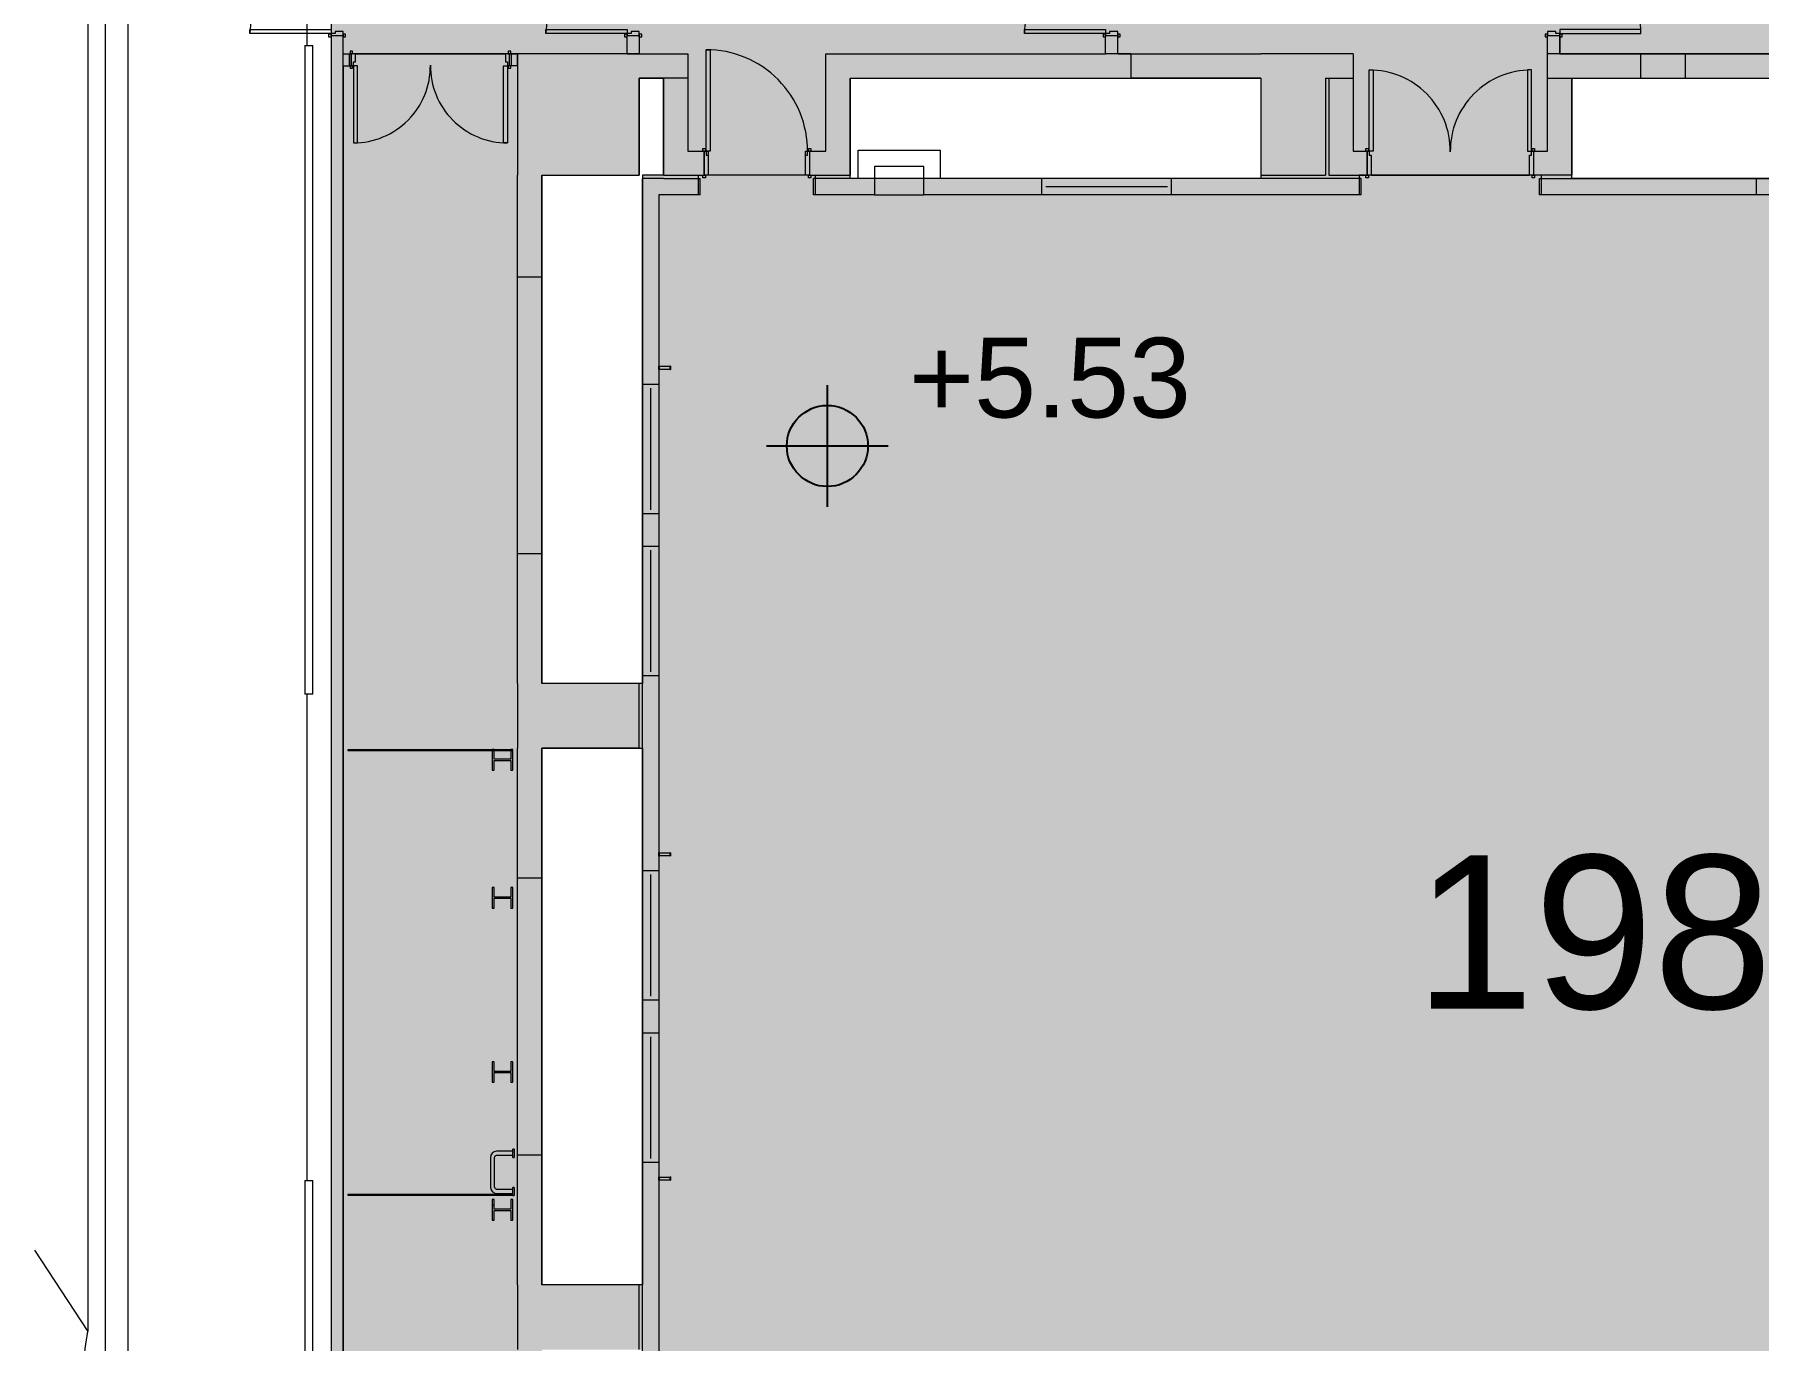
# Model space of a CAD drawing. Header units: millimetres. Extents: x -57519 to 497916, y -349472 to 446842.
# Drawn here: x 363393 to 384650, y 15735 to 31845 of the extents above; entities that cross this region are included whole.
import ezdxf

# ---------------------------------------------------------------- set-up
doc = ezdxf.new("R2010")
doc.units = ezdxf.units.MM
for name, color, linetype, lineweight in [('A-ANNO-NOTE', 131, 'Continuous', 25), ('A-DETL-GENF', 92, 'Continuous', 5), ('A-DETL-THIN', 151, 'Continuous', 9), ('A-DOOR', 31, 'Continuous', 5), ('A-DOOR-FRAM', 31, 'Continuous', 5), ('A-FLOR', 192, 'Continuous', 5), ('A-GLAZ', 151, 'Continuous', 5), ('A-WALL', 113, 'Continuous', 20), ('A-WALL-PATT', 111, 'Continuous', 20), ('G-ANNO-TEXT', 231, 'Continuous', 5), ('I-FURN', 30, 'Continuous', 5), ('Q-CASE', 31, 'Continuous', 5), ('Q-SPCQ', 91, 'Continuous', 5), ('S-BEAM', 12, 'Continuous', 20), ('S-COLS', 52, 'Continuous', 20), ('S-STRS', 31, 'Continuous', 5)]:
    doc.layers.add(name, color=color, linetype=linetype, lineweight=lineweight)
doc.styles.add('Arial_2', font='arial.ttf', dxfattribs={"height": 983.532934})
doc.styles.add('Swis721 BT_10', font='swiss.ttf', dxfattribs={"height": 1892.141757})

# ---------------------------------------------------------------- blocks, each defined once
blk = doc.blocks.new('DLN-Double Door__X03_ - _M20_2000 x 2450 _WH_-16954918-G_F SINGLE OCCUPANCY DIAGRAM')
at = {"layer": 'A-DOOR', "color": 191}
for p, q in [((-950, -75), (-1000, -75)), ((-1000, -75), (-1000, -1075)), ((-950, -1075), (-950, -75)), ((950, -75), (1000, -75)), ((950, -1075), (950, -75)), ((1000, -75), (1000, -1075)), ((-1000, -1075), (-950, -1075)), ((1000, -1075), (950, -1075))]:
    blk.add_line(p, q, dxfattribs=at)
for centre, start, end in [((-1000, -75), 345.4167, 0.5), ((1000, -75), 179.5, 254.9167), ((-1000, -75), 330.3333, 345.4167), ((-1000, -75), 315.25, 330.3333), ((-1000, -75), 300.1667, 315.25), ((-1000, -75), 270, 285.0833), ((-1000, -75), 285.0833, 300.1667), ((1000, -75), 254.9167, 270)]:
    blk.add_arc(centre, 1000, start, end, dxfattribs=at)
at = {"layer": 'A-DOOR-FRAM', "color": 191}
for p, q in [((-1010, 105), (-1040, 105)), ((-1040, 105), (-1040, 75)), ((-1040, 75), (-1025, 75)), ((-1025, 75), (-1010, 75)), ((-975, 75), (-1025, 75)), ((-1025, 75), (-1025, -75)), ((-1010, 75), (-1010, 105)), ((-975, -25), (-975, 75)), ((975, 75), (975, -25)), ((1025, 75), (975, 75)), ((1040, 105), (1010, 105)), ((1010, 105), (1010, 75)), ((1010, 75), (1025, 75)), ((1025, 75), (1040, 75)), ((1025, -75), (1025, 75)), ((1040, 75), (1040, 105)), ((-1025, -75), (-1040, -75)), ((-1040, -75), (-1040, -105)), ((-1040, -105), (-1010, -105)), ((-1010, -75), (-1025, -75)), ((-1025, -75), (-1000, -75)), ((-1010, -105), (-1010, -75)), ((-1000, -75), (-1000, -25)), ((-1000, -25), (-975, -25)), ((975, -25), (1000, -25)), ((1000, -25), (1000, -75)), ((1000, -75), (1025, -75)), ((1025, -75), (1010, -75)), ((1010, -75), (1010, -105)), ((1010, -105), (1040, -105)), ((1040, -75), (1025, -75)), ((1040, -105), (1040, -75))]:
    blk.add_line(p, q, dxfattribs=at)
blk = doc.blocks.new('DLN-Double Door__X03_ - _M50_2000 x 2450 _WH_-V591-G_F SINGLE OCCUPANCY DIAGRAM')
at = {"layer": 'A-DOOR', "color": 191}
for p, q in [((-950, -75), (-1000, -75)), ((950, -75), (1000, -75))]:
    blk.add_line(p, q, dxfattribs=at)
at = {"layer": 'A-DOOR', "color": 253}
for p, q in [((-1000, -75), (-1000, -1075)), ((-950, -1075), (-950, -75)), ((950, -1075), (950, -75)), ((1000, -75), (1000, -1075)), ((-1000, -1075), (-950, -1075)), ((1000, -1075), (950, -1075))]:
    blk.add_line(p, q, dxfattribs=at)
for centre, start, end in [((-1000, -75), 270, 359.9947), ((1000, -75), 180.0053, 270)]:
    blk.add_arc(centre, 1000, start, end, dxfattribs=at)
at = {"layer": 'A-DOOR', "color": 191}
for centre, start, end in [((1000, -75), 179.5, 180.0053), ((-1000, -75), 359.9947, 0.5)]:
    blk.add_arc(centre, 1000, start, end, dxfattribs=at)
at = {"layer": 'A-DOOR-FRAM', "color": 191}
for p, q in [((-1010, 105), (-1040, 105)), ((-1040, 105), (-1040, 75)), ((-1040, 75), (-1010, 75)), ((-975, 75), (-1025, 75)), ((-1025, 75), (-1025, -67)), ((-1010, 75), (-1010, 105)), ((-975, -25), (-975, 75)), ((975, 75), (975, -25)), ((1025, 75), (975, 75)), ((1040, 105), (1010, 105)), ((1010, 105), (1010, 75)), ((1010, 75), (1025, 75)), ((1025, 75), (1040, 75)), ((1025, -75), (1025, 75)), ((1040, 75), (1040, 105)), ((-1010, -75), (-1040, -75)), ((-1025, -75), (-1000, -75)), ((-1000, -70), (-1000, -25)), ((-1000, -25), (-975, -25)), ((975, -25), (1000, -25)), ((1000, -25), (1000, -75)), ((1000, -75), (1025, -75)), ((1025, -75), (1010, -75)), ((1040, -75), (1025, -75))]:
    blk.add_line(p, q, dxfattribs=at)
at = {"layer": 'A-DOOR-FRAM', "color": 253}
for p, q in [((-1040, -75), (-1040, -105)), ((-1040, -105), (-1010, -105)), ((-1010, -105), (-1010, -75)), ((1010, -75), (1010, -105)), ((1010, -105), (1040, -105)), ((1040, -105), (1040, -75))]:
    blk.add_line(p, q, dxfattribs=at)
blk = doc.blocks.new('DLN-Double Door__X03_ - _M19_1900 x 2450 _WH_-V582-G_F SINGLE OCCUPANCY DIAGRAM')
at = {"layer": 'A-DOOR', "color": 191}
for p, q in [((-900, -75), (-950, -75)), ((-950, -75), (-950, -1025)), ((-900, -1025), (-900, -75)), ((900, -75), (950, -75)), ((900, -1025), (900, -75)), ((950, -75), (950, -1025)), ((-950, -1025), (-900, -1025)), ((950, -1025), (900, -1025))]:
    blk.add_line(p, q, dxfattribs=at)
for centre, start, end in [((-950, -75), 270, 0.5), ((950, -75), 179.5, 270)]:
    blk.add_arc(centre, 950, start, end, dxfattribs=at)
at = {"layer": 'A-DOOR-FRAM', "color": 191}
for p, q in [((-960, 105), (-990, 105)), ((-990, 105), (-990, 75)), ((-990, 75), (-975, 75)), ((-975, 75), (-960, 75)), ((-925, 75), (-975, 75)), ((-975, 75), (-975, -75)), ((-960, 75), (-960, 105)), ((-925, -25), (-925, 75)), ((925, 75), (925, -25)), ((975, 75), (925, 75)), ((990, 105), (960, 105)), ((960, 105), (960, 75)), ((960, 75), (975, 75)), ((975, 75), (990, 75)), ((975, -75), (975, 75)), ((990, 75), (990, 105)), ((-975, -75), (-990, -75)), ((-990, -75), (-990, -105)), ((-990, -105), (-960, -105)), ((-960, -75), (-975, -75)), ((-975, -75), (-950, -75)), ((-960, -105), (-960, -75)), ((-950, -75), (-950, -25)), ((-950, -25), (-925, -25)), ((925, -25), (950, -25)), ((950, -25), (950, -75)), ((950, -75), (975, -75)), ((975, -75), (960, -75)), ((960, -75), (960, -105)), ((960, -105), (990, -105)), ((990, -75), (975, -75)), ((990, -105), (990, -75))]:
    blk.add_line(p, q, dxfattribs=at)
blk = doc.blocks.new('DLN-Double Door__X03_ - _M20_2000 x 2450 _WH_-16954922-G_F SINGLE OCCUPANCY DIAGRAM')
at = {"layer": 'A-DOOR', "color": 191}
for p, q in [((-1000, 1150), (-950, 1150)), ((-1000, 150), (-1000, 1150)), ((-950, 1150), (-950, 150)), ((950, 1150), (950, 150)), ((1000, 1150), (950, 1150)), ((1000, 150), (1000, 1150)), ((-950, 150), (-1000, 150)), ((950, 150), (1000, 150))]:
    blk.add_line(p, q, dxfattribs=at)
for centre, start, end in [((-1000, 150), 359.5, 90), ((1000, 150), 90, 180.5)]:
    blk.add_arc(centre, 1000, start, end, dxfattribs=at)
at = {"layer": 'A-DOOR-FRAM', "color": 191}
for p, q in [((-1040, 180), (-1010, 180)), ((-1040, 150), (-1040, 180)), ((-1025, 150), (-1040, 150)), ((-1010, 150), (-1025, 150)), ((-1025, 150), (-1000, 150)), ((-1025, -150), (-1025, 150)), ((-1010, 180), (-1010, 150)), ((-1000, 150), (-1000, 100)), ((-1000, 100), (-975, 100)), ((-975, 100), (-975, -150)), ((975, 100), (1000, 100)), ((975, -150), (975, 100)), ((1000, 150), (1025, 150)), ((1000, 100), (1000, 150)), ((1010, 150), (1010, 180)), ((1010, 180), (1040, 180)), ((1025, 150), (1010, 150)), ((1040, 150), (1025, 150)), ((1025, 150), (1025, -150)), ((1040, 180), (1040, 150)), ((-1040, -150), (-1025, -150)), ((-1040, -180), (-1040, -150)), ((-1010, -180), (-1040, -180)), ((-1025, -150), (-1010, -150)), ((-975, -150), (-1025, -150)), ((-1010, -150), (-1010, -180)), ((1025, -150), (975, -150)), ((1010, -180), (1010, -150)), ((1010, -150), (1025, -150)), ((1040, -180), (1010, -180)), ((1025, -150), (1040, -150)), ((1040, -150), (1040, -180))]:
    blk.add_line(p, q, dxfattribs=at)
blk = doc.blocks.new('DLN-Double Door__X03_ - _M20_2000 x 2450 _WH_-V756-G_F SINGLE OCCUPANCY DIAGRAM')
at = {"layer": 'A-DOOR', "color": 191}
for p, q in [((-950, -75), (-1000, -75)), ((-1000, -76), (-1000, -1075)), ((-950, -1075), (-950, -75)), ((950, -75), (1000, -75)), ((950, -1075), (950, -75)), ((1000, -75), (1000, -1075)), ((-1000, -1075), (-950, -1075)), ((1000, -1075), (950, -1075))]:
    blk.add_line(p, q, dxfattribs=at)
for centre, start, end in [((-1000, -75), 270, 0.5), ((1000, -75), 179.5, 270)]:
    blk.add_arc(centre, 1000, start, end, dxfattribs=at)
at = {"layer": 'A-DOOR-FRAM', "color": 191}
for p, q in [((-1010, 105), (-1040, 105)), ((-1040, 105), (-1040, 75)), ((-1040, 75), (-1025, 75)), ((-1025, 75), (-1010, 75)), ((-975, 75), (-1025, 75)), ((-1025, 75), (-1025, -75)), ((-1010, 75), (-1010, 105)), ((-975, -25), (-975, 75)), ((975, 75), (975, -25)), ((1025, 75), (975, 75)), ((1040, 105), (1010, 105)), ((1010, 105), (1010, 75)), ((1010, 75), (1025, 75)), ((1025, 75), (1040, 75)), ((1025, -75), (1025, 75)), ((1040, 75), (1040, 105)), ((-1025, -75), (-1040, -75)), ((-1040, -75), (-1040, -105)), ((-1040, -105), (-1010, -105)), ((-1010, -75), (-1025, -75)), ((-1025, -75), (-1001, -75)), ((-1010, -105), (-1010, -75)), ((-1000, -75), (-1000, -25)), ((-1000, -25), (-975, -25)), ((975, -25), (1000, -25)), ((1000, -25), (1000, -75)), ((1000, -75), (1025, -75)), ((1025, -75), (1010, -75)), ((1010, -75), (1010, -105)), ((1010, -105), (1040, -105)), ((1040, -75), (1025, -75)), ((1040, -105), (1040, -75))]:
    blk.add_line(p, q, dxfattribs=at)
blk = doc.blocks.new('DLN-Double Door__X03_ - _M20_2000 x 2450 _WH_-V757-G_F SINGLE OCCUPANCY DIAGRAM')
at = {"layer": 'A-DOOR', "color": 191}
for p, q in [((-950, -75), (-1000, -75)), ((-1000, -75), (-1000, -1075)), ((-950, -1075), (-950, -75)), ((950, -75), (1000, -75)), ((950, -1075), (950, -75)), ((1000, -75), (1000, -1075)), ((-1000, -1075), (-950, -1075)), ((1000, -1075), (950, -1075))]:
    blk.add_line(p, q, dxfattribs=at)
for centre, start, end in [((-1000, -75), 270, 0.5), ((1000, -75), 179.5, 270)]:
    blk.add_arc(centre, 1000, start, end, dxfattribs=at)
at = {"layer": 'A-DOOR-FRAM', "color": 191}
for p, q in [((-1010, 105), (-1040, 105)), ((-1040, 105), (-1040, 75)), ((-1040, 75), (-1025, 75)), ((-1025, 75), (-1010, 75)), ((-975, 75), (-1025, 75)), ((-1025, 75), (-1025, -75)), ((-1010, 75), (-1010, 105)), ((-975, -25), (-975, 75)), ((975, 75), (975, -25)), ((1025, 75), (975, 75)), ((1040, 105), (1010, 105)), ((1010, 105), (1010, 75)), ((1010, 75), (1025, 75)), ((1025, 75), (1040, 75)), ((1025, -75), (1025, 75)), ((1040, 75), (1040, 105)), ((-1025, -75), (-1040, -75)), ((-1040, -75), (-1040, -105)), ((-1040, -105), (-1010, -105)), ((-1010, -75), (-1025, -75)), ((-1025, -75), (-1000, -75)), ((-1010, -105), (-1010, -75)), ((-1000, -75), (-1000, -25)), ((-1000, -25), (-975, -25)), ((975, -25), (1000, -25)), ((1000, -25), (1000, -75)), ((1000, -75), (1025, -75)), ((1025, -75), (1010, -75)), ((1010, -75), (1010, -105)), ((1010, -105), (1040, -105)), ((1040, -75), (1025, -75)), ((1040, -105), (1040, -75))]:
    blk.add_line(p, q, dxfattribs=at)
blk = doc.blocks.new('DLN-Single Door__X01_ - _M10a_1250 x 2450 _WH_-16935549-G_F SINGLE OCCUPANCY DIAGRAM')
at = {"layer": 'A-DOOR', "color": 191}
for p, q in [((-625, 1400), (-575, 1400)), ((-625, 150), (-625, 1400)), ((-575, 1400), (-575, 150)), ((-665, 180), (-635, 180)), ((-665, 150), (-665, 180)), ((-650, 150), (-665, 150)), ((-635, 150), (-650, 150)), ((-635, 180), (-635, 150)), ((-575, 150), (-625, 150)), ((635, 150), (635, 180)), ((635, 180), (665, 180)), ((650, 150), (635, 150)), ((665, 150), (650, 150)), ((665, 180), (665, 150)), ((-665, -150), (-650, -150)), ((-665, -180), (-665, -150)), ((-635, -180), (-665, -180)), ((-650, -150), (-635, -150)), ((-635, -150), (-635, -180)), ((635, -180), (635, -150)), ((635, -150), (650, -150)), ((665, -180), (635, -180)), ((650, -150), (665, -150)), ((665, -150), (665, -180))]:
    blk.add_line(p, q, dxfattribs=at)
blk.add_arc((-625, 150), 1250, 359.5, 90, dxfattribs=at)
at = {"layer": 'A-DOOR-FRAM', "color": 191}
for p, q in [((-650, 150), (-625, 150)), ((-650, -150), (-650, 150)), ((-625, 150), (-625, 100)), ((-625, 100), (-600, 100)), ((-600, 100), (-600, -150)), ((600, 100), (625, 100)), ((600, -150), (600, 100)), ((625, 150), (650, 150)), ((625, 100), (625, 150)), ((650, 150), (650, -150)), ((-600, -150), (-650, -150)), ((650, -150), (600, -150))]:
    blk.add_line(p, q, dxfattribs=at)
blk = doc.blocks.new('DLN_Production Lighting PLB - DLN_Production Lighting PLB-11812519-G_F SINGLE OCCUPANCY DIAGRAM')
at = {"layer": 'I-FURN', "color": 191}
for p, q in [((305, 350), (-305, 350)), ((-305, 350), (-305, 150)), ((-35, 355), (-10, 355)), ((-35, 350), (-35, 355)), ((-10, 355), (-10, 350)), ((10, 355), (35, 355)), ((10, 355), (10, 350)), ((35, 350), (35, 355)), ((305, 150), (305, 350))]:
    blk.add_line(p, q, dxfattribs=at)
at = {"layer": 'I-FURN', "color": 253}
for p, q in [((-305, 150), (-305, 0)), ((-305, 0), (305, 0)), ((305, 0), (305, 150))]:
    blk.add_line(p, q, dxfattribs=at)
blk = doc.blocks.new('DLN_Louvre - 1600x500_WH_-15604522-G_F SINGLE OCCUPANCY DIAGRAM')
at = {"layer": 'A-GLAZ'}
blk.add_line((-750, 0), (750, 0), dxfattribs=at)
blk = doc.blocks.new('BIT_Steel Rod Fixing Details - 145mm-15938180-G_F SINGLE OCCUPANCY DIAGRAM')
at = {"layer": 'Q-SPCQ'}
for p, q in [((-21, 0), (21, 0)), ((21, 0), (-21, 0)), ((-20, -140), (-20, -145)), ((-20, -140), (-14, -140)), ((20, -140), (-20, -140)), ((-20, -145), (20, -145)), ((20, -145), (-20, -145)), ((-15, -6), (-15, -140)), ((-14, -6), (-15, -6)), ((15, -6), (-15, -6)), ((-15, -140), (15, -140)), ((-6, -145), (6, -145)), ((6, -145), (-6, -145)), ((14, -140), (20, -140)), ((15, -140), (15, -6)), ((20, -145), (20, -140))]:
    blk.add_line(p, q, dxfattribs=at)
at = {"layer": 'Q-SPCQ', "flags": 128}
blk.add_lwpolyline([(-15, -6), (-9, -6), (4, -6), (14, -6), (15, -6)], dxfattribs=at)
blk = doc.blocks.new('DLN_I-Shape - 254x254 _WD_-17669536-G_F SINGLE OCCUPANCY DIAGRAM')
at = {"layer": 'S-COLS', "color": 221}
for p, q in [((115, 127), (-127, 127)), ((-127, 127), (-127, 102)), ((-127, 102), (-7.5, 102)), ((-7.5, 102), (-7.5, -102)), ((7.5, -102), (7.5, 102)), ((7.5, 102), (115, 102)), ((127, 102), (127, 127)), ((-7.5, -102), (-127, -102)), ((-127, -102), (-127, -127)), ((-127, -127), (127, -127)), ((115, -102), (7.5, -102)), ((127, -127), (127, -102))]:
    blk.add_line(p, q, dxfattribs=at)
blk = doc.blocks.new('DLN_I-Shape - 254x254 _WD_-V883-G_F SINGLE OCCUPANCY DIAGRAM')
at = {"layer": 'S-COLS', "lineweight": 5}
h = blk.add_hatch(dxfattribs=at)
h.set_pattern_fill('FP_59', color=253, style=0, pattern_type=2)
h.set_pattern_definition([(315, (312063.4, 39754.3), (1237.437, 1237.437), []), (315, (313938.4, 39754.3), (1237.437, 1237.437), [])])
h.paths.add_polyline_path([(-127, 127), (-127, 102), (-7.5, 102), (-7.5, -102), (-127, -102), (-127, -127), (127, -127), (127, -102), (7.5, -102), (7.5, 102), (127, 102), (127, 127), (21.2, 127)], flags=0)
at = {"layer": 'S-COLS', "color": 221}
for p, q in [((127, 127), (-127, 127)), ((-127, 127), (-127, 102)), ((-127, 102), (-7.5, 102)), ((-7.5, 102), (-7.5, -102)), ((7.5, -102), (7.5, 102)), ((7.5, 102), (127, 102)), ((127, 102), (127, 127)), ((-7.5, -102), (-127, -102)), ((-127, -102), (-127, -127)), ((-127, -127), (127, -127)), ((127, -102), (7.5, -102)), ((127, -127), (127, -102))]:
    blk.add_line(p, q, dxfattribs=at)
blk = doc.blocks.new('Casework 9 - Casework 3-17595675-G_F SINGLE OCCUPANCY DIAGRAM')
at = {"layer": 'Q-CASE'}
for p, q in [((39606, 18299), (39606, 17928)), ((39656, 17928), (39656, 18299)), ((39881, 18374), (39681, 18374)), ((39681, 18324), (39881, 18324)), ((39881, 18299), (39881, 18399)), ((39896, 18399), (39881, 18399)), ((39881, 18299), (39896, 18299)), ((39896, 18399), (39896, 18299)), ((39881, 17903), (39681, 17903)), ((39881, 17828), (39881, 17928)), ((39896, 17928), (39881, 17928)), ((39896, 17928), (39896, 17828)), ((39681, 17853), (39881, 17853)), ((39881, 17828), (39896, 17828))]:
    blk.add_line(p, q, dxfattribs=at)
at = {"layer": 'Q-CASE', "flags": 128}
for points in [[(39681, 18374), (39651, 18368), (39626, 18350), (39610, 18324), (39606, 18299)], [(39656, 18299), (39662, 18316), (39678, 18324), (39681, 18324)], [(39606, 17928), (39613, 17898), (39630, 17873), (39657, 17857), (39681, 17853)], [(39681, 17903), (39665, 17909), (39657, 17925), (39656, 17928)]]:
    blk.add_lwpolyline(points, dxfattribs=at)
blk = doc.blocks.new('Casework 1 - Casework 1-17668752-G_F SINGLE OCCUPANCY DIAGRAM')
at = {"layer": 'Q-CASE', "color": 191}
for p, q in [((39881, 23020), (37848, 23020)), ((37848, 23020), (37848, 23012)), ((37848, 23012), (39881, 23012)), ((39881, 23012), (39881, 23020)), ((39881, 17536), (37848, 17536)), ((37848, 17536), (37848, 17528)), ((37848, 17528), (39881, 17528)), ((39881, 17528), (39881, 17536))]:
    blk.add_line(p, q, dxfattribs=at)
blk = doc.blocks.new('DLN_I-Shape - 254x254 _WD_-V911-G_F SINGLE OCCUPANCY DIAGRAM')
at = {"layer": 'S-COLS', "color": 191, "lineweight": 5}
for p, q in [((127, 127), (-127, 127)), ((-127, 127), (-127, 102)), ((-127, 102), (-7.5, 102)), ((-7.5, 102), (-7.5, -102)), ((7.5, -102), (7.5, 102)), ((7.5, 102), (127, 102)), ((127, 102), (127, 127)), ((-7.5, -102), (-127, -102)), ((-127, -102), (-127, -127)), ((-127, -127), (127, -127)), ((127, -102), (7.5, -102)), ((127, -127), (127, -102))]:
    blk.add_line(p, q, dxfattribs=at)
blk = doc.blocks.new('DLN_I-Shape - 254x254 _WD_-V912-G_F SINGLE OCCUPANCY DIAGRAM')
at = {"layer": 'S-COLS', "color": 191, "lineweight": 5}
for p, q in [((127, 127), (-127, 127)), ((-127, 127), (-127, 102)), ((-127, 102), (-7.5, 102)), ((-7.5, 102), (-7.5, -102)), ((7.5, -102), (7.5, 102)), ((7.5, 102), (127, 102)), ((127, 102), (127, 127)), ((-7.5, -102), (-127, -102)), ((-127, -102), (-127, -127)), ((-127, -127), (127, -127)), ((127, -102), (7.5, -102)), ((127, -127), (127, -102))]:
    blk.add_line(p, q, dxfattribs=at)
blk = doc.blocks.new('CISC HS Pipe Shapes - HA 98x4_8-18756561-G_F SINGLE OCCUPANCY DIAGRAM')
at = {"layer": 'S-BEAM', "lineweight": 5}
for p, q in [((5200, 49), (-4725, 49)), ((-4725, -49), (-4725, 49)), ((5200, 49), (5200, -49)), ((-4725, -49), (5200, -49))]:
    blk.add_line(p, q, dxfattribs=at)
blk = doc.blocks.new('CISC HS Pipe Shapes - HA 98x4_8-18756567-G_F SINGLE OCCUPANCY DIAGRAM')
at = {"layer": 'S-BEAM', "lineweight": 5}
for p, q in [((4050, 49), (-3950, 49)), ((-3950, -49), (-3950, 49)), ((4050, 49), (4050, -49)), ((-3950, -49), (4050, -49))]:
    blk.add_line(p, q, dxfattribs=at)
blk = doc.blocks.new('DLN_Slab Level Mark - SSL-2mm_Type 2-2670448-G_F SINGLE OCCUPANCY DIAGRAM')
at = {"layer": 'A-ANNO-NOTE'}
for p, q in [((0, 1.5), (0, -1.5)), ((-1.5, 0), (1.5, 0))]:
    blk.add_line(p, q, dxfattribs=at)
blk.add_circle((0, 0), 1, dxfattribs=at)

msp = doc.modelspace()

# ---------------------------------------------------------------- hatches: boundary and pattern name
at = {"layer": 'A-DETL-GENF', "transparency": 33554585}
h = msp.add_hatch(color=201, dxfattribs=at)
h.paths.add_polyline_path([(378712.3, -2142.5), (378712.3, 5707.5), (408249.8, 5707.5), (408249.8, 31607.5), (411824.8, 31607.5), (411824.8, 28857.5), (414124.8, 28857.5), (414124.8, 34332.5), (417674.8, 34332.5), (417674.8, 35647.5), (420699.8, 35647.5), (420699.8, 52157.5), (392454.3, 52157.5), (392454.3, 45782.5), (382199.8, 45782.5), (382199.8, 52157.5), (367049.8, 52157.5), (367049.8, 5707.5), (368349.8, 5707.5), (368349.8, 3222.2), (374112.3, -1265.4), (374112.3, -2142.5), (376972.2, -2142.5)], flags=0)
h.paths.add_polyline_path([(370849.8, 8157.5), (370849.8, 9357.5), (369649.8, 9357.5), (369649.8, 15624.2), (370889.8, 15624.2), (370889.8, 9397.5), (371149.8, 9397.5), (371149.8, 8157.5)], flags=0)
h.paths.add_polyline_path([(388124.8, 8157.5), (388124.8, 9397.5), (389899.8, 9397.5), (389899.8, 8157.5)], flags=0)
h.paths.add_polyline_path([(382791.7, 8157.5), (382352.3, 8157.5), (382352.3, 9397.5), (387324.8, 9397.5), (387324.8, 8157.5), (386671.4, 8157.5)], flags=0)
h.paths.add_polyline_path([(404599.8, 8157.5), (396937.3, 8157.5), (396937.3, 9397.5), (404599.8, 9397.5), (404599.8, 8571.4)], flags=0)
h.paths.add_polyline_path([(394430.7, 8157.5), (392899.8, 8157.5), (392899.8, 9397.5), (396137.3, 9397.5), (396137.3, 8157.5)], flags=0)
h.paths.add_polyline_path([(405799.8, 12397.5), (404559.8, 12397.5), (404559.8, 15624.2), (405799.8, 15624.2), (405799.8, 12969.9)], flags=0)
h.paths.add_polyline_path([(370889.8, 16424.2), (369649.8, 16424.2), (369649.8, 23040.8), (370889.8, 23040.8), (370889.8, 17368.3)], flags=0)
h.paths.add_polyline_path([(404559.8, 16424.2), (404559.8, 23040.8), (405799.8, 23040.8), (405799.8, 16424.2)], flags=0)
h.paths.add_polyline_path([(369649.8, 23840.8), (369649.8, 30107.5), (370849.8, 30107.5), (370849.8, 31307.5), (371149.8, 31307.5), (371149.8, 30107.5), (370889.8, 30107.5), (370889.8, 23840.8)], flags=0)
h.paths.add_polyline_path([(404559.8, 23840.8), (404559.8, 27067.5), (405799.8, 27067.5), (405799.8, 23840.8)], flags=0)
h.paths.add_polyline_path([(388124.8, 30067.5), (388124.8, 31307.5), (389399.8, 31307.5), (389399.8, 30067.5)], flags=0)
h.paths.add_polyline_path([(373449.8, 30067.5), (373449.8, 31307.5), (378512.3, 31307.5), (378512.3, 30067.5), (375032.4, 30067.5)], flags=0)
h.paths.add_polyline_path([(386671.4, 30067.5), (382349.8, 30067.5), (382349.8, 31307.5), (387324.8, 31307.5), (387324.8, 30067.5)], flags=0)
h.paths.add_polyline_path([(394430.7, 30067.5), (392399.8, 30067.5), (392399.8, 31307.5), (396137.3, 31307.5), (396137.3, 30067.5)], flags=0)
h.paths.add_polyline_path([(402190, 30067.5), (396937.3, 30067.5), (396937.3, 31307.5), (404599.8, 31307.5), (404599.8, 30067.5), (404129.8, 30067.5)], flags=0)
h.paths.add_polyline_path([(407299.8, 35797.5), (407299.8, 36247.5), (408249.8, 36247.5), (408249.8, 35797.5), (408009.5, 35797.5)], flags=0)
h.paths.add_polyline_path([(412649.8, 35797.5), (412649.8, 37247.5), (415649.8, 37247.5), (415649.8, 35797.5), (413829, 35797.5)], flags=0)
h.paths.add_polyline_path([(412649.8, 37397.5), (412649.8, 37897.5), (418299.8, 37897.5), (418299.8, 37397.5), (412859.1, 37397.5)], flags=0)
h.paths.add_polyline_path([(408979.4, 37847.5), (408399.8, 37847.5), (408399.8, 38327.5), (410749.8, 38327.5), (410749.8, 37847.5), (409949.3, 37847.5)], flags=0)
h.paths.add_polyline_path([(381599.8, 37907.5), (381599.8, 39557.5), (382049.8, 39557.5), (382049.8, 37907.5), (381821.8, 37907.5)], flags=0)
h.paths.add_polyline_path([(406069.7, 38657.5), (404849.8, 38657.5), (404849.8, 49957.5), (408249.8, 49957.5), (408249.8, 38657.5), (408009.5, 38657.5)], flags=0)
h.paths.add_polyline_path([(370182.8, 40207.5), (369149.8, 40207.5), (369149.8, 40707.5), (370699.8, 40707.5), (370699.8, 40207.5)], flags=0)
h.paths.add_polyline_path([(381599.8, 40257.5), (381599.8, 42757.5), (382049.8, 42757.5), (382049.8, 40257.5), (381821.8, 40257.5)], flags=0)
h.paths.add_polyline_path([(414798.9, 42697.5), (410674.8, 42697.5), (410674.8, 43197.5), (418349.8, 43197.5), (418349.8, 42697.5), (415768.8, 42697.5)], flags=0)
h.paths.add_polyline_path([(377289.8, 42907.5), (375749.8, 42907.5), (375749.8, 43407.5), (377289.8, 43407.5), (377289.8, 43209.2)], flags=0)
h.paths.add_polyline_path([(382049.8, 46907.5), (379399.8, 46907.5), (379399.8, 52007.5), (382049.8, 52007.5), (382049.8, 47057.9)], flags=0)
h.paths.add_polyline_path([(410919.2, 47837.5), (410674.8, 47837.5), (410674.8, 48337.5), (418349.8, 48337.5), (418349.8, 47837.5), (411404.2, 47837.5)], flags=0)
h.paths.add_polyline_path([(408399.8, 50107.5), (408399.8, 52007.5), (408849.8, 52007.5), (408849.8, 50107.5)], flags=0)
at = {"layer": 'A-WALL-PATT', "transparency": 33554432}
h = msp.add_hatch(color=133, dxfattribs=at)
h.paths.add_polyline_path([(382049.8, 31607.5), (382199.8, 31607.5), (382199.8, 31832.5), (382049.8, 31832.5)], flags=0)
h.paths.add_polyline_path([(382199.8, 33882.5), (382199.8, 39557.5), (382049.8, 39557.5), (382049.8, 33882.5), (382057.2, 33882.5)], flags=0)
h = msp.add_hatch(color=133, dxfattribs=at)
h.paths.add_polyline_path([(370699.8, 31607.5), (370849.8, 31607.5), (370849.8, 31832.5), (370699.8, 31832.5), (370699.8, 31663.3)], flags=0)
h.paths.add_polyline_path([(370849.8, 33882.5), (370849.8, 34107.5), (370699.8, 34107.5), (370699.8, 33882.5)], flags=0)
h = msp.add_hatch(color=133, dxfattribs=at)
h.paths.add_polyline_path([(376599.8, 31607.5), (376749.8, 31607.5), (376749.8, 31832.5), (376599.8, 31832.5)], flags=0)
h.paths.add_polyline_path([(376599.8, 33882.5), (376749.8, 33882.5), (376749.8, 34107.5), (376599.8, 34107.5)], flags=0)
h = msp.add_hatch(color=133, dxfattribs=at)
h.paths.add_polyline_path([(367199.8, 3557.5), (367199.8, 5720), (367049.8, 5720), (367049.8, 3557.5)], flags=0)
h.paths.add_polyline_path([(367199.8, 7770), (367199.8, 31832.5), (367049.8, 31832.5), (367049.8, 7770)], flags=0)
h = msp.add_hatch(color=133, dxfattribs=at)
h.paths.add_polyline_path([(369249.8, 31457.5), (369349.8, 31457.5), (369349.8, 31607.5), (369249.8, 31607.5)], flags=0)
h.paths.add_polyline_path([(367299.8, 31457.5), (367299.8, 31607.5), (367199.8, 31607.5), (367199.8, 31457.5), (367273.1, 31457.5)], flags=0)
at = {"layer": 'A-WALL-PATT'}
for points in [[(371152.7, 31307.5), (371449.8, 31307.5), (371449.8, 31607.5), (370849.8, 31603.8), (370849.8, 31307.5), (371149.8, 31307.5)], [(378512.3, 31307.5), (378512.3, 31607.5), (376912.3, 31607.5), (376912.3, 31307.5)], [(379352.3, 31307.5), (379652.3, 31307.5), (379652.3, 31607.5), (379312.3, 31607.5), (379312.3, 31307.5)], [(369649.8, 28857.5), (369649.8, 30107.5), (369349.8, 30107.5), (369349.8, 28857.5)], [(369349.8, 23840.8), (369649.8, 23840.8), (369649.8, 25440.8), (369349.8, 25440.8), (369349.8, 24462)], [(369649.8, 21440.8), (369649.8, 23040.8), (369349.8, 23040.8), (369349.8, 21440.8), (369409.8, 21440.8)], [(369349.8, 16424.2), (369649.8, 16424.2), (369649.8, 18024.2), (369349.8, 18024.2), (369349.8, 17368.3)]]:
    msp.add_hatch(color=133, dxfattribs=at).paths.add_polyline_path(points, flags=0)
at = {"layer": 'A-WALL-PATT', "transparency": 33554432}
for points in [[(373149.8, 31307.5), (376912.3, 31307.5), (376912.3, 31607.5), (373149.8, 31607.5)], [(382349.8, 31307.5), (385724.8, 31307.5), (385724.8, 31607.5), (382049.8, 31607.5), (382049.8, 31307.5)], [(371449.8, 30107.5), (371449.8, 31307.5), (371149.8, 31307.5), (371152.7, 30107.5)], [(373149.8, 30107.5), (373449.8, 30107.5), (373449.8, 31307.5), (373149.8, 31307.5), (373149.8, 30407.5)], [(379352.3, 30407.5), (379652.3, 30407.5), (379652.3, 31307.5), (379352.3, 31307.5), (379352.3, 30563.7)], [(382049.8, 30407.5), (382349.8, 30407.5), (382349.8, 31307.5), (382049.8, 31307.5), (382049.8, 30563.7)], [(369349.8, 25440.8), (369649.8, 25440.8), (369649.8, 28857.5), (369349.8, 28857.5), (369349.8, 26165.2)], [(369349.8, 18024.2), (369649.8, 18024.2), (369649.8, 21440.8), (369349.8, 21440.8), (369349.8, 18468)]]:
    msp.add_hatch(color=133, dxfattribs=at).paths.add_polyline_path(points, flags=0)
h = msp.add_hatch(color=133, dxfattribs=at)
h.paths.add_polyline_path([(373149.8, 30107.5), (373149.8, 30407.5), (372949.8, 30407.5), (372949.8, 30107.5), (373092.5, 30107.5)], flags=0)
h.paths.add_polyline_path([(371649.8, 30107.5), (371649.8, 30407.5), (371449.8, 30407.5), (371449.8, 30107.5)], flags=0)
h = msp.add_hatch(color=133, dxfattribs=at)
h.paths.add_polyline_path([(379824.8, 30107.5), (379824.8, 30407.5), (379352.3, 30407.5), (379352.3, 30107.5)], flags=0)
h.paths.add_polyline_path([(382349.8, 30107.5), (382349.8, 30407.5), (381874.8, 30407.5), (381874.8, 30107.5)], flags=0)
at = {"layer": 'S-COLS'}
for points in [[(369349.8, 30107.5), (370849.8, 30107.5), (370846.1, 31607.5), (369349.8, 31607.5), (369349.8, 30563.7)], [(379312.3, 30107.5), (379312.3, 31607.5), (378512.3, 31607.5), (378512.3, 30107.5), (378912, 30107.5)], [(369649.8, 23040.8), (370849.8, 23040.8), (370849.8, 23840.8), (369349.8, 23840.8), (369349.8, 23040.8)], [(370849.8, 15624.2), (370849.8, 16424.2), (369349.8, 16424.2), (369349.8, 15624.2), (369649.8, 15624.2)]]:
    msp.add_hatch(color=133, dxfattribs=at).paths.add_polyline_path(points, flags=0)

# ---------------------------------------------------------------- linework, layer by layer
at = {"layer": 'A-DETL-THIN', "lineweight": 5}
for p, q in [((367049.8, 35357.5), (367049.8, 5707.5)), ((370849.8, 30107.5), (370849.8, 31307.5)), ((370849.8, 31307.5), (371149.8, 31307.5)), ((371149.8, 31307.5), (371149.8, 30107.5)), ((373449.8, 30067.5), (373449.8, 31307.5)), ((373449.8, 31307.5), (378512.3, 31307.5)), ((378512.3, 31307.5), (378512.3, 30067.5)), ((382349.8, 30067.5), (382349.8, 31307.5)), ((382349.8, 31307.5), (387324.8, 31307.5)), ((369649.8, 23840.8), (369649.8, 30107.5)), ((369649.8, 30107.5), (370849.8, 30107.5)), ((371149.8, 30107.5), (370889.8, 30107.5)), ((370889.8, 30107.5), (370889.8, 23840.8)), ((378512.3, 30067.5), (373449.8, 30067.5)), ((387324.8, 30067.5), (382349.8, 30067.5)), ((370889.8, 23840.8), (369649.8, 23840.8)), ((369649.8, 16424.2), (369649.8, 23040.8)), ((369649.8, 23040.8), (370889.8, 23040.8)), ((370889.8, 23040.8), (370889.8, 16424.2)), ((370889.8, 16424.2), (369649.8, 16424.2))]:
    msp.add_line(p, q, dxfattribs=at)
at = {"layer": 'A-FLOR'}
for p, q in [((366749.8, 52457.4), (366749.8, 31707.5)), ((364549.5, 5557.5), (364549.9, 51475.3)), ((364049.8, 33957.6), (364049.8, 15846.6)), ((367049.8, 31817.5), (367049.8, 7785)), ((370699.8, 31607.5), (370699.8, 31817.5)), ((370849.8, 31817.5), (370849.8, 31607.5)), ((376599.8, 31607.5), (376599.8, 31817.5)), ((382199.8, 31817.5), (382199.8, 31607.5)), ((367199.8, 31607.5), (367284.8, 31607.5)), ((367274.8, 31607.5), (367274.8, 31457.5)), ((369199.8, 31607.5), (367349.8, 31607.5)), ((367349.8, 31607.5), (369199.8, 31607.5)), ((369264.8, 31607.5), (369349.8, 31607.5)), ((369274.8, 31457.5), (369274.8, 31607.5)), ((373149.8, 31607.5), (376599.8, 31607.5)), ((376749.8, 31607.5), (376912.3, 31607.5)), ((382049.8, 30407.5), (382049.8, 31607.5)), ((382199.8, 31607.5), (385724.8, 31607.5)), ((367199.8, 31457.5), (367199.8, 7785)), ((369349.8, 31457.5), (369274.8, 31457.5)), ((371449.8, 30407.5), (371634.8, 30407.5)), ((371674.8, 30407.5), (371699.8, 30407.5)), ((371699.8, 30407.5), (371699.8, 30357.5)), ((372899.8, 30357.5), (372899.8, 30407.5)), ((372899.8, 30407.5), (372924.8, 30407.5)), ((372964.8, 30407.5), (373149.8, 30407.5)), ((379652.3, 30407.5), (379809.8, 30407.5)), ((379839.8, 30407.5), (379849.8, 30407.5)), ((381849.8, 30407.5), (381859.8, 30407.5)), ((381889.8, 30407.5), (382049.8, 30407.5)), ((371574.8, 30107.5), (371574.8, 29867.5)), ((372899.8, 30107.5), (371699.8, 30107.5)), ((373024.8, 29867.5), (373024.8, 30107.5)), ((379809.8, 30107.5), (379724.8, 30107.5)), ((379724.8, 30107.5), (379724.8, 29867.5)), ((381824.8, 30107.5), (379874.8, 30107.5)), ((379874.8, 30107.5), (381824.8, 30107.5)), ((381974.8, 30107.5), (381889.8, 30107.5)), ((381974.8, 29867.5), (381974.8, 30107.5)), ((389399.8, 29867.5), (381974.8, 29867.5)), ((369349.8, 25440.8), (369349.8, 28857.5)), ((366749.8, 23707.5), (366749.8, 17707.5)), ((369349.8, 18024.2), (369349.8, 21440.8)), ((363393.4, 16851.4), (364049.8, 15846.6))]:
    msp.add_line(p, q, dxfattribs=at)
msp.add_arc((302993.1, 24420.5), 61655.8, 351.615066, 352.006507, dxfattribs=at)
at = {"layer": 'A-WALL', "color": 191, "lineweight": 5}
for p, q in [((367049.8, 31832.5), (367049.8, 7770)), ((367049.8, 31832.5), (367199.8, 31832.5)), ((367199.8, 7770), (367199.8, 31832.5)), ((370699.8, 31817.5), (370699.8, 31832.5)), ((370699.8, 31832.5), (370849.8, 31832.5)), ((370849.8, 31817.5), (370849.8, 31832.5)), ((376599.8, 31817.5), (376599.8, 31832.5)), ((376599.8, 31832.5), (376749.8, 31832.5)), ((376749.8, 31607.5), (376749.8, 31832.5)), ((382049.8, 31607.5), (382049.8, 31832.5)), ((382049.8, 31832.5), (382199.8, 31832.5)), ((382199.8, 31607.5), (382199.8, 31832.5)), ((367199.8, 31607.5), (367299.8, 31607.5)), ((367299.8, 31457.5), (367299.8, 31607.5)), ((369249.8, 31457.5), (369249.8, 31607.5)), ((369349.8, 31607.5), (369249.8, 31607.5)), ((369349.8, 31457.5), (369349.8, 31607.5)), ((370699.8, 31607.5), (370846.1, 31607.5)), ((373149.8, 30407.5), (373149.8, 31607.5)), ((376912.3, 31607.5), (376599.8, 31607.5)), ((376912.3, 31607.5), (376912.3, 31307.5)), ((385724.8, 31607.5), (382049.8, 31607.5)), ((383199.8, 31307.5), (383199.8, 31607.5)), ((383746.3, 31607.5), (383746.3, 31307.5)), ((367199.8, 31457.5), (367299.8, 31457.5)), ((369274.8, 31457.5), (369249.8, 31457.5)), ((371149.8, 30107.5), (371149.8, 31307.5)), ((371449.8, 31307.5), (371449.8, 30407.5)), ((373449.8, 31307.5), (373449.8, 30107.5)), ((373449.8, 31307.5), (376912.3, 31307.5)), ((379352.3, 31307.5), (379352.3, 30107.5)), ((379652.3, 31307.5), (379652.3, 30407.5)), ((382049.8, 31307.5), (385724.8, 31307.5)), ((382349.8, 31307.5), (382349.8, 30107.5)), ((371649.8, 30407.5), (371634.8, 30407.5)), ((371649.8, 30407.5), (371649.8, 30107.5)), ((372949.8, 30407.5), (372964.8, 30407.5)), ((372949.8, 30407.5), (372949.8, 30107.5)), ((379824.8, 30407.5), (379809.8, 30407.5)), ((379824.8, 30407.5), (379824.8, 30107.5)), ((381874.8, 30407.5), (381889.8, 30407.5)), ((381874.8, 30407.5), (381874.8, 30107.5)), ((371148.2, 30067.5), (370889.8, 30067.5)), ((370889.8, 9397.5), (370889.8, 30067.5)), ((371149.8, 30107.5), (371649.8, 30107.5)), ((371152.7, 30067.5), (371599.8, 30067.5)), ((371599.8, 29867.5), (371599.8, 30067.5)), ((372949.8, 30107.5), (373449.8, 30107.5)), ((372999.8, 29867.5), (372999.8, 30067.5)), ((373749.8, 30067.5), (372999.8, 30067.5)), ((379749.8, 30067.5), (374359.8, 30067.5)), ((375812.3, 29867.5), (375812.3, 30067.5)), ((377412.3, 29867.5), (377412.3, 30067.5)), ((379352.3, 30107.5), (379824.8, 30107.5)), ((379749.8, 29867.5), (379749.8, 30067.5)), ((382349.8, 30107.5), (381874.8, 30107.5)), ((381949.8, 29867.5), (381949.8, 30067.5)), ((381949.8, 30067.5), (389399.8, 30067.5)), ((384624.8, 29867.5), (384624.8, 30067.5)), ((371599.8, 29867.5), (371089.8, 29867.5)), ((371089.8, 29867.5), (371089.8, 13932.5)), ((373749.8, 29867.5), (372999.8, 29867.5)), ((379749.8, 29867.5), (374359.8, 29867.5)), ((389399.8, 29867.5), (381949.8, 29867.5)), ((369349.8, 28857.5), (369649.8, 28857.5)), ((369349.8, 25440.8), (369349.8, 28857.5)), ((369649.8, 28857.5), (369649.8, 25440.8)), ((370889.8, 27532.5), (371089.8, 27532.5)), ((371089.8, 25932.5), (370889.8, 25932.5)), ((370889.8, 25532.5), (371089.8, 25532.5)), ((369649.8, 25440.8), (369349.8, 25440.8)), ((371089.8, 23932.5), (370893.7, 23932.5)), ((370889.8, 21532.5), (371089.8, 21532.5)), ((369349.8, 18024.2), (369349.8, 21440.8)), ((369349.8, 21440.8), (369649.8, 21440.8)), ((369649.8, 21440.8), (369649.8, 18024.2)), ((371089.8, 19932.5), (370889.8, 19932.5)), ((370889.8, 19532.5), (371089.8, 19532.5)), ((371089.8, 17932.5), (370889.8, 17932.5))]:
    msp.add_line(p, q, dxfattribs=at)
at = {"layer": 'A-WALL', "color": 221}
for p, q in [((370849.8, 31607.5), (371449.8, 31607.5)), ((371449.8, 31607.5), (371449.8, 31307.5)), ((376912.3, 31607.5), (378512.3, 31607.5)), ((379652.3, 31607.5), (379312.3, 31607.5)), ((379652.3, 31607.5), (379652.3, 31307.5)), ((371149.8, 31307.5), (370849.8, 31307.5)), ((378512.3, 31307.5), (376912.3, 31307.5)), ((369349.8, 28857.5), (369349.8, 30107.5)), ((369649.8, 30107.5), (369649.8, 28857.5)), ((369349.8, 23840.8), (369349.8, 25440.8)), ((369649.8, 25440.8), (369649.8, 23840.8)), ((369349.8, 21440.8), (369349.8, 23040.8)), ((369649.8, 23040.8), (369649.8, 21440.8)), ((369349.8, 16424.2), (369349.8, 18024.2)), ((369349.8, 18024.2), (369649.8, 18024.2)), ((369649.8, 18024.2), (369649.8, 16424.2))]:
    msp.add_line(p, q, dxfattribs=at)
at = {"layer": 'A-WALL', "color": 201, "lineweight": 5}
for p, q in [((371149.8, 31307.5), (371152.7, 31307.5)), ((379352.3, 31307.5), (379652.3, 31307.5))]:
    msp.add_line(p, q, dxfattribs=at)
at = {"layer": 'A-WALL', "color": 211}
for p, q in [((371449.8, 31307.5), (371152.7, 31307.5)), ((379312.3, 31307.5), (379352.3, 31307.5))]:
    msp.add_line(p, q, dxfattribs=at)
at = {"layer": 'A-WALL', "color": 253, "lineweight": 5}
for p, q in [((373549.8, 30067.5), (373549.8, 30417.5)), ((373549.8, 30417.5), (374559.8, 30417.5)), ((374559.8, 30417.5), (374559.8, 30067.5))]:
    msp.add_line(p, q, dxfattribs=at)
at = {"layer": 'S-COLS', "color": 221}
for p, q in [((370846.1, 31607.5), (369349.8, 31607.5)), ((369349.8, 31607.5), (369349.8, 30107.5)), ((379312.3, 31607.5), (378512.3, 31607.5)), ((370849.8, 31307.5), (370849.8, 30107.5)), ((378512.3, 31307.5), (378512.3, 30107.5)), ((379312.3, 31307.5), (379312.3, 30107.5)), ((369649.8, 30107.5), (370849.8, 30107.5)), ((378512.3, 30107.5), (379312.3, 30107.5)), ((369349.8, 23840.8), (369349.8, 23040.8)), ((370849.8, 23840.8), (369649.8, 23840.8)), ((370849.8, 23040.8), (370849.8, 23840.8)), ((370849.8, 23040.8), (369649.8, 23040.8)), ((369349.8, 16424.2), (369349.8, 15624.2)), ((370849.8, 16424.2), (369649.8, 16424.2)), ((370849.8, 15624.2), (370849.8, 16424.2))]:
    msp.add_line(p, q, dxfattribs=at)
at = {"layer": 'S-STRS'}
msp.add_line((364269.8, 5230.8), (364269.8, 40021.7), dxfattribs=at)

# ---------------------------------------------------------------- block references
at = {"layer": 'A-ANNO-NOTE', "xscale": 500, "yscale": 500, "zscale": 500, "rotation": 89.99999999999993}
msp.add_blockref('DLN_Slab Level Mark - SSL-2mm_Type 2-2670448-G_F SINGLE OCCUPANCY DIAGRAM', (373169.1, 26769.2), dxfattribs=at)
at = {"layer": 'A-DOOR', "color": 191}
for name, p, rotation in [('DLN-Double Door__X03_ - _M50_2000 x 2450 _WH_-V591-G_F SINGLE OCCUPANCY DIAGRAM', (367124.8, 32857.5), 270.0000000000002), ('DLN-Double Door__X03_ - _M20_2000 x 2450 _WH_-V757-G_F SINGLE OCCUPANCY DIAGRAM', (370774.8, 32857.5), 270.0000000000001), ('DLN-Double Door__X03_ - _M20_2000 x 2450 _WH_-V756-G_F SINGLE OCCUPANCY DIAGRAM', (376674.8, 32857.5), 270.0000000000001), ('DLN-Double Door__X03_ - _M20_2000 x 2450 _WH_-16954918-G_F SINGLE OCCUPANCY DIAGRAM', (382124.8, 32857.5), 90)]:
    msp.add_blockref(name, p, dxfattribs=dict(at, rotation=rotation))
for name, p in [('DLN-Double Door__X03_ - _M19_1900 x 2450 _WH_-V582-G_F SINGLE OCCUPANCY DIAGRAM', (368274.8, 31532.5)), ('DLN-Single Door__X01_ - _M10a_1250 x 2450 _WH_-16935549-G_F SINGLE OCCUPANCY DIAGRAM', (372299.8, 30257.5)), ('DLN-Double Door__X03_ - _M20_2000 x 2450 _WH_-16954922-G_F SINGLE OCCUPANCY DIAGRAM', (380849.8, 30257.5))]:
    msp.add_blockref(name, p, dxfattribs=at)
at = {"layer": 'A-GLAZ'}
for p, rotation in [((376612.3, 29967.5), 180), ((370989.8, 26732.5), 270), ((370989.8, 24732.5), 270), ((370989.8, 20732.5), 270), ((370989.8, 18732.5), 270)]:
    msp.add_blockref('DLN_Louvre - 1600x500_WH_-15604522-G_F SINGLE OCCUPANCY DIAGRAM', p, dxfattribs=dict(at, rotation=rotation))
at = {"layer": 'I-FURN', "color": 253, "rotation": 180}
msp.add_blockref('DLN_Production Lighting PLB - DLN_Production Lighting PLB-11812519-G_F SINGLE OCCUPANCY DIAGRAM', (374054.8, 30217.5), dxfattribs=at)
at = {"layer": 'Q-CASE', "color": 191}
msp.add_blockref('Casework 1 - Casework 1-17668752-G_F SINGLE OCCUPANCY DIAGRAM', (329410.6, 0), dxfattribs=at)
at = {"layer": 'Q-CASE'}
msp.add_blockref('Casework 9 - Casework 3-17595675-G_F SINGLE OCCUPANCY DIAGRAM', (329410.6, -304), dxfattribs=at)
at = {"layer": 'Q-SPCQ', "rotation": 89.99999999999586}
for p in [(371090, 27732.5), (371090, 21732.5), (371090, 17732.5)]:
    msp.add_blockref('BIT_Steel Rod Fixing Details - 145mm-15938180-G_F SINGLE OCCUPANCY DIAGRAM', p, dxfattribs=at)
at = {"layer": 'S-BEAM', "lineweight": 5, "rotation": 90.0000000000001}
for name, p in [('CISC HS Pipe Shapes - HA 98x4_8-18756567-G_F SINGLE OCCUPANCY DIAGRAM', (366774.8, 27657.5)), ('CISC HS Pipe Shapes - HA 98x4_8-18756561-G_F SINGLE OCCUPANCY DIAGRAM', (366774.8, 12507.5))]:
    msp.add_blockref(name, p, dxfattribs=at)
at = {"layer": 'S-COLS', "color": 191, "lineweight": 5, "rotation": 90.00000000000037}
for name, p in [('DLN_I-Shape - 254x254 _WD_-17669536-G_F SINGLE OCCUPANCY DIAGRAM', (369164.8, 22897.2)), ('DLN_I-Shape - 254x254 _WD_-V911-G_F SINGLE OCCUPANCY DIAGRAM', (369164.8, 21197.2)), ('DLN_I-Shape - 254x254 _WD_-V912-G_F SINGLE OCCUPANCY DIAGRAM', (369164.8, 19047.2)), ('DLN_I-Shape - 254x254 _WD_-V883-G_F SINGLE OCCUPANCY DIAGRAM', (369164.8, 17347.2))]:
    msp.add_blockref(name, p, dxfattribs=at)

# ---------------------------------------------------------------- texts
at = {"layer": 'A-ANNO-NOTE', "lineweight": 5, "insert": (374176.1, 28104.3), "char_height": 983.53, "width": 4140, "attachment_point": 1, "line_spacing_factor": 0.938532, "style": 'Arial_2'}
msp.add_mtext('+5.53', dxfattribs=at)
at = {"layer": 'G-ANNO-TEXT', "color": 7, "insert": (380412.1, 21720.4), "char_height": 1892.142, "width": 24188.826, "attachment_point": 1, "line_spacing_factor": 1.00667, "style": 'Swis721 BT_10'}
msp.add_mtext('1988m²<2000m²', dxfattribs=at)

doc.saveas('drawing.dxf')
